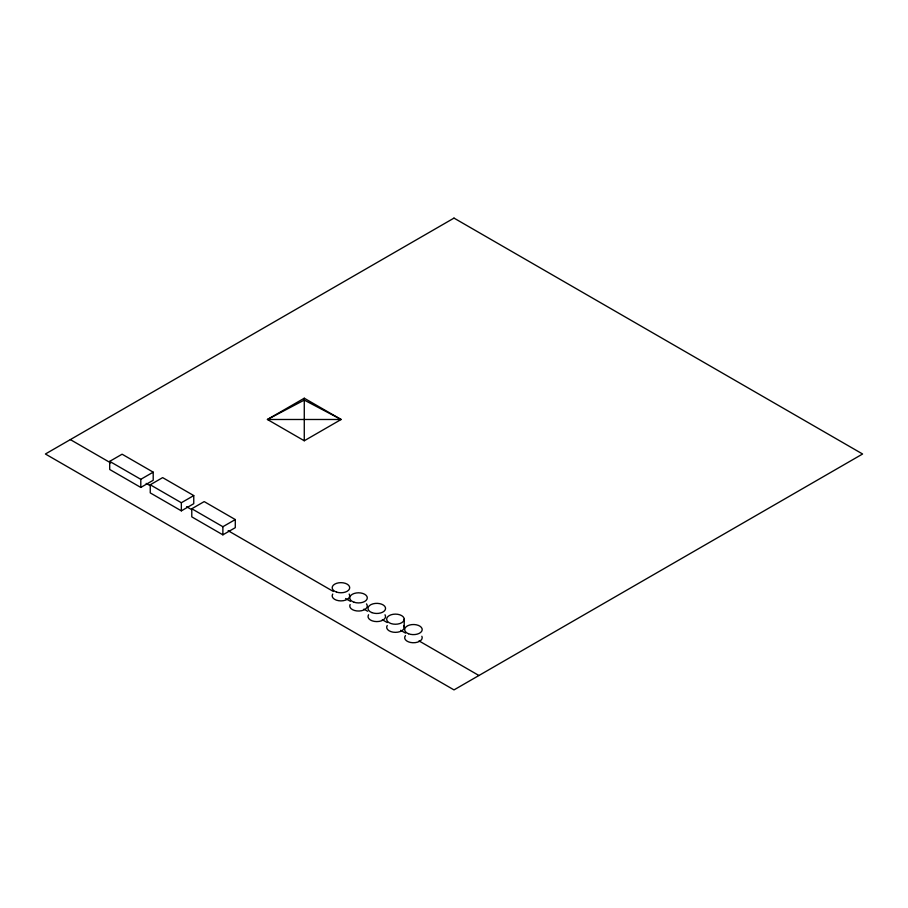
<?xml version="1.0" encoding="UTF-8"?>
<svg xmlns="http://www.w3.org/2000/svg" width="908" height="908" viewBox="0 0 908 908"><rect width="100%" height="100%" fill="white"/><g stroke="black" fill="none" stroke-linecap="round" stroke-linejoin="round"><path stroke-width="1.36" d="M109.698 461.366L122.092 454.204L153.202 472.16L153.202 480.275L140.797 487.437L109.698 469.481L109.698 461.366L140.797 479.322L153.202 472.16M150.251 484.781L162.646 477.619L193.756 495.575L193.756 503.69L181.35 510.852L150.251 492.896L150.251 484.781L181.35 502.737L193.756 495.575M304.271 398.215L267.417 419.485L304.271 440.766L341.124 419.485L304.271 398.215L304.271 440.766M191.781 508.752L204.186 501.602L235.286 519.558L235.286 527.673L222.88 534.835L191.781 516.868L191.781 508.752L222.88 526.719L235.286 519.558M70.336 439.597L110.708 462.91M146.188 483.397L149.854 485.508M186.56 506.698L191.452 509.524M228.158 530.715L333.361 591.46M345.596 598.52L350.488 601.346M363.949 609.109L367.615 611.232M382.291 619.71L387.194 622.536M400.644 630.3L405.536 633.126M418.997 640.9L478.936 675.507M404.208 619.177A8.774 5.062 0 0 1 391.053 623.569A8.774 5.062 0 0 1 391.053 614.795A8.774 5.062 0 0 1 404.208 619.177L404.208 627.292M222.88 526.719L222.88 534.835M181.35 502.737L181.35 510.852M140.797 479.322L140.797 487.437M349.16 594.059A8.774 5.062 0 0 1 340.943 600.892A8.774 5.062 0 0 1 332.725 594.059M366.503 603.877A8.774 5.062 0 0 1 359.148 611.027A8.774 5.062 0 0 1 350.113 604.558M385.003 614.761A8.774 5.062 0 0 1 376.786 621.594A8.774 5.062 0 0 1 368.58 614.761M403.663 625.521A8.774 5.062 0 0 1 395.445 632.354A8.774 5.062 0 0 1 387.228 625.521M421.857 636.258A8.774 5.062 0 0 1 412.822 642.739A8.774 5.062 0 0 1 405.467 635.589M454 218.102L45.4 454L454 689.898L862.6 454L454 218.102M304.271 400.087L267.417 419.485L341.124 419.485L304.271 400.087M336.562 592.095A8.774 5.062 0 0 0 349.705 587.714A8.774 5.062 0 0 0 336.562 583.333A8.774 5.062 0 0 0 336.562 592.095M354.143 602.254A8.774 5.062 0 0 0 367.297 597.861A8.774 5.062 0 0 0 354.143 593.48A8.774 5.062 0 0 0 354.143 602.254M371.871 612.605A8.774 5.062 0 0 0 385.537 608.769A8.774 5.062 0 0 0 372.961 603.854A8.774 5.062 0 0 0 371.871 612.605M408.532 633.761A8.774 5.062 0 0 0 422.186 629.936A8.774 5.062 0 0 0 409.61 625.022A8.774 5.062 0 0 0 408.532 633.761"/></g></svg>
